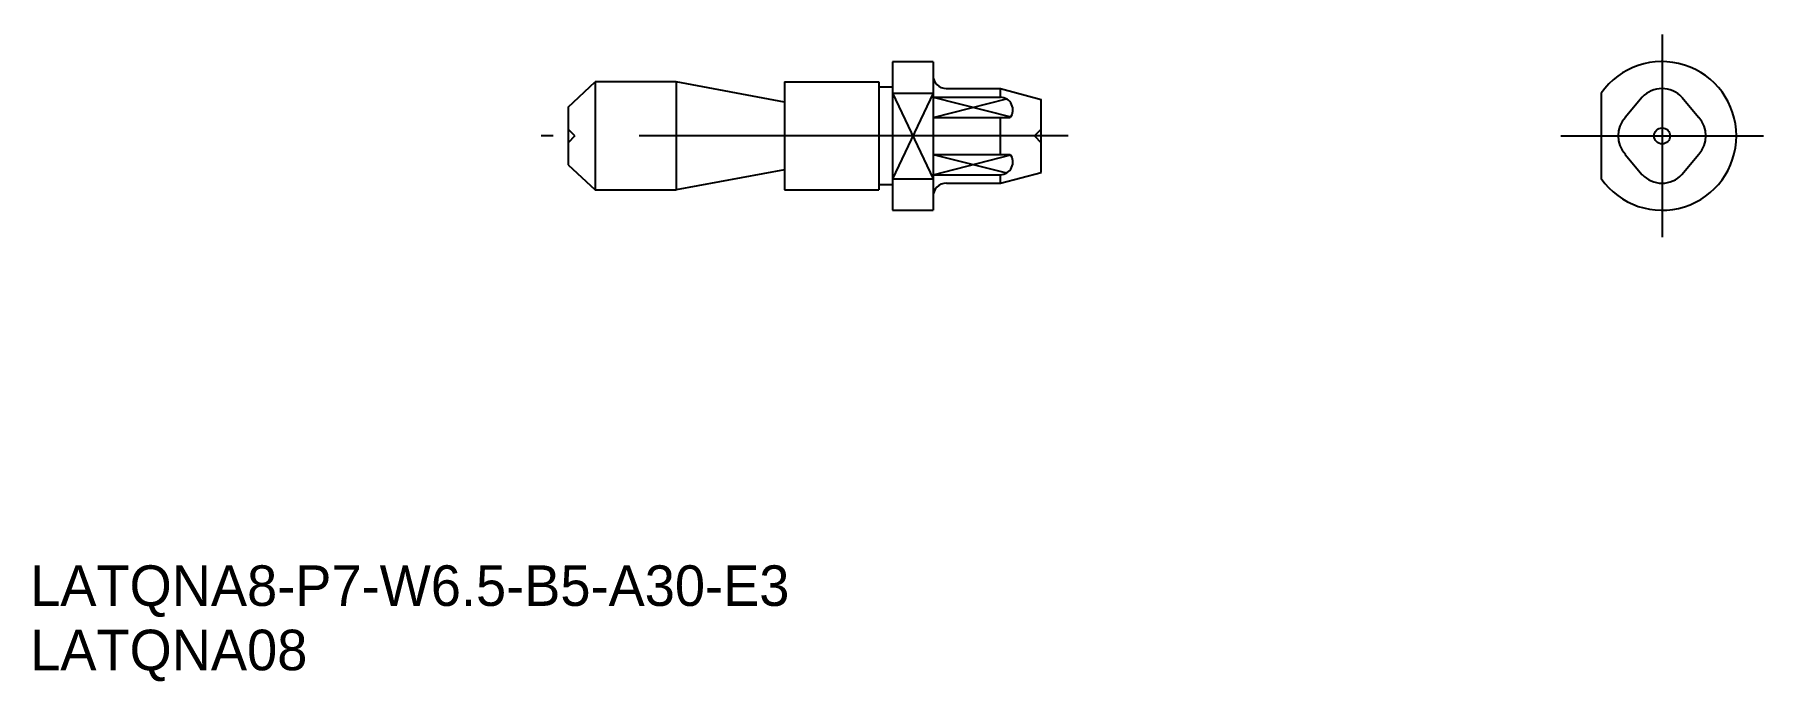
# Model space of a CAD drawing. Extents: x 56 to 184, y 101 to 149.
import ezdxf

# ---------------------------------------------------------------- set-up
doc = ezdxf.new("R2010")
doc.units = 0
doc.linetypes.add('CENTER', pattern=[50.8, 31.75, -6.35, 6.35, -6.35])
doc.linetypes.add('DASHED', pattern=[19.05, 12.7, -6.35])
doc.layers.get('0').update_dxf_attribs({"linetype": 'CONTINUOUS'})
doc.layers.add('CENTER', color=1, linetype='CENTER')

# ---------------------------------------------------------------- blocks, each defined once
blk = doc.blocks.new('*U2')
at = {"color": 7, "linetype": 'CONTINUOUS'}
blk.add_text('LATQNA8-P7-W6.5-B5-A30-E3', height=3, dxfattribs=at).set_placement((55.72, 106.39))
blk = doc.blocks.new('*U3')
at = {"color": 7, "linetype": 'CONTINUOUS'}
blk.add_text('LATQNA08', height=3, dxfattribs=at).set_placement((55.72, 101.63))

msp = doc.modelspace()

# ---------------------------------------------------------------- linework, layer by layer
at = {"color": 7, "linetype": 'CONTINUOUS'}
for p, q in [((119.53, 146.66), (122.53, 146.66)), ((119.53, 146.65), (119.53, 135.66)), ((122.53, 146.65), (122.53, 135.66)), ((95.53, 143.28), (97.53, 145.16)), ((103.53, 145.16), (97.53, 145.16)), ((97.53, 145.16), (97.53, 137.16)), ((103.53, 145.16), (103.53, 137.16)), ((111.53, 143.66), (103.53, 145.16)), ((111.53, 145.16), (111.53, 137.16)), ((111.53, 145.16), (118.53, 145.16)), ((118.53, 145.16), (118.53, 137.16)), ((119.53, 144.76), (118.53, 144.76)), ((123.51, 144.66), (127.53, 144.66)), ((127.53, 144.66), (130.53, 143.85)), ((119.53, 144.32), (122.53, 144.32)), ((130.53, 138.46), (130.53, 143.85)), ((175.01, 144.02), (173.76, 142.52)), ((177.94, 144.02), (179.2, 142.52)), ((95.53, 143.28), (95.53, 139.03)), ((173.76, 139.79), (175.01, 138.29)), ((179.2, 139.79), (177.95, 138.29)), ((95.53, 139.03), (97.53, 137.16)), ((111.53, 138.66), (103.53, 137.16)), ((127.53, 137.66), (130.53, 138.46)), ((97.53, 137.16), (103.53, 137.16)), ((111.53, 137.16), (118.53, 137.16)), ((118.53, 137.56), (119.53, 137.56)), ((119.53, 137.99), (122.53, 137.99)), ((123.53, 137.66), (127.53, 137.66)), ((119.53, 135.66), (122.53, 135.66))]:
    msp.add_line(p, q, dxfattribs=at)
at = {"color": 3, "linetype": 'CONTINUOUS'}
for p, q in [((127.53, 144.02), (127.53, 144.66)), ((119.53, 144.32), (122.53, 137.99)), ((122.53, 144.32), (119.53, 137.99)), ((122.53, 144.02), (127.53, 144.02)), ((122.53, 144.02), (128.28, 142.56)), ((122.53, 142.52), (127.96, 143.9)), ((122.53, 142.52), (128.25, 142.52)), ((127.53, 139.79), (127.53, 142.52)), ((122.53, 139.79), (127.96, 138.42)), ((122.53, 139.79), (128.25, 139.79)), ((122.53, 138.29), (128.28, 139.75)), ((122.53, 138.29), (127.53, 138.29)), ((127.53, 137.66), (127.53, 138.29))]:
    msp.add_line(p, q, dxfattribs=at)
at = {"color": 7, "linetype": 'CENTER'}
msp.add_line((171.98, 144.32), (171.98, 137.99), dxfattribs=at)
at = {"color": 3, "linetype": 'DASHED'}
for p, q in [((96.03, 141.16), (95.53, 141.66)), ((96.03, 141.16), (95.53, 140.65)), ((130.03, 141.16), (130.53, 141.66)), ((130.03, 141.16), (130.53, 140.65))]:
    msp.add_line(p, q, dxfattribs=at)
at = {"color": 7, "linetype": 'CONTINUOUS'}
msp.add_circle((176.48, 141.16), 0.59, dxfattribs=at)
for centre, radius, start, end in [((176.48, 141.16), 5.5, 215.0968, 144.9032), ((123.53, 145.66), 1, 180, 270), ((176.48, 142.66), 2, 42.8789, 137.1211), ((175.23, 141.16), 2, 137.1211, 222.8789), ((177.73, 141.16), 2, 317.1211, 42.8789), ((176.48, 139.66), 2, 222.8789, 317.1211), ((123.53, 136.66), 1, 90, 180)]:
    msp.add_arc(centre, radius, start, end, dxfattribs=at)
at = {"color": 3, "linetype": 'CONTINUOUS'}
for centre, start, end in [((127.5, 143.08), 323.3021, 88.2572), ((127.5, 139.23), 271.7428, 36.6979)]:
    msp.add_arc(centre, 0.939, start, end, dxfattribs=at)
at = {"layer": 'CENTER', "color": 1, "linetype": 'CENTER'}
for p, q in [((176.48, 148.66), (176.48, 133.66)), ((132.53, 141.16), (93.53, 141.16)), ((168.98, 141.16), (183.98, 141.16))]:
    msp.add_line(p, q, dxfattribs=at)

# ---------------------------------------------------------------- block references
at = {"color": 7, "linetype": 'CONTINUOUS'}
for name in ['*U2', '*U3']:
    msp.add_blockref(name, (0, 0), dxfattribs=at)

doc.saveas('drawing.dxf')
